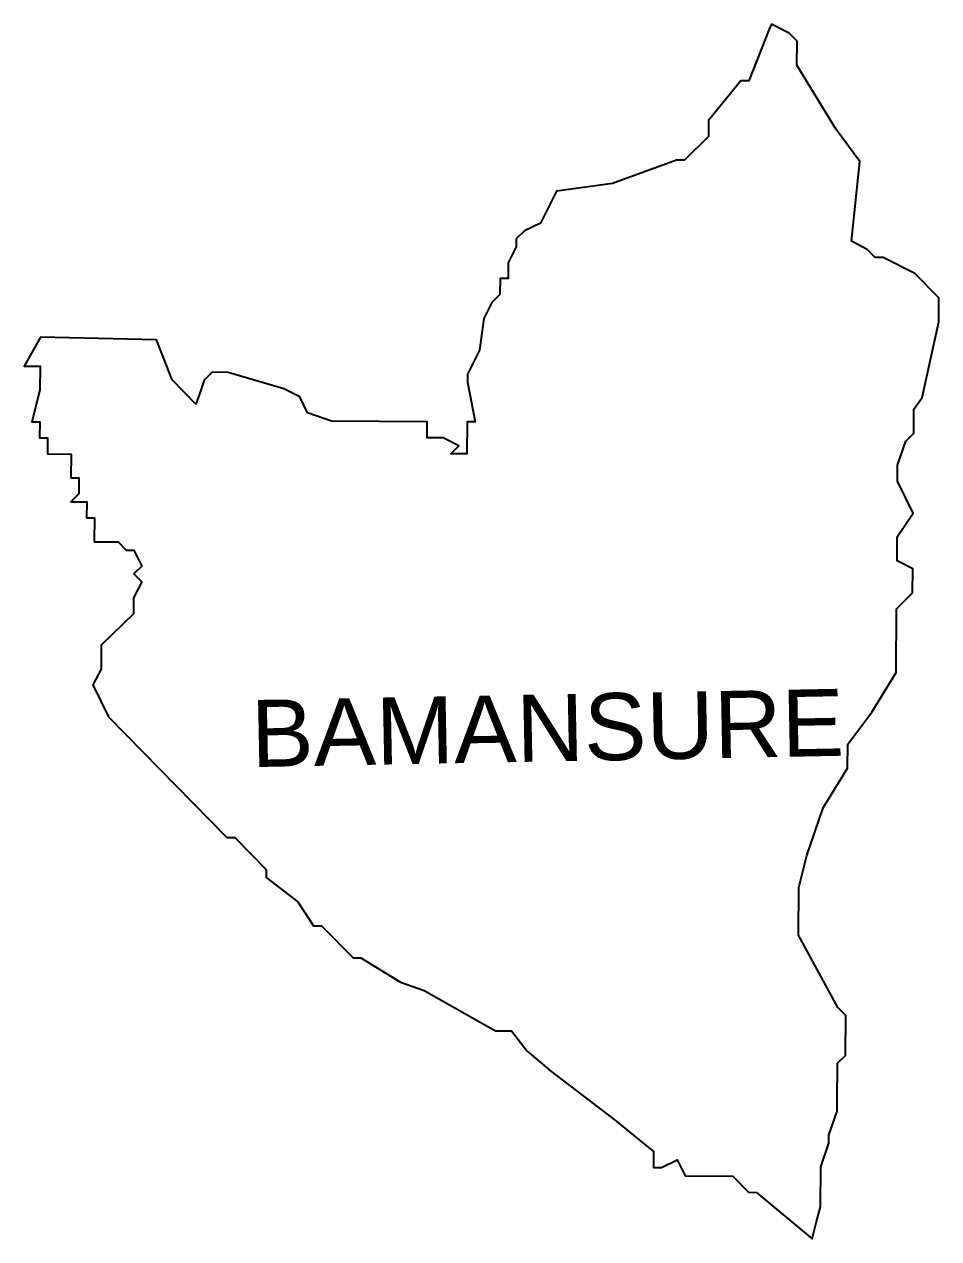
# Model space of a CAD drawing. Header units: metres. Extents: x 274532 to 277164, y 2071679 to 2073838.
# Drawn here: x 275680 to 277164, y 2071679 to 2073648 of the extents above; entities that cross this region are included whole.
import ezdxf

# ---------------------------------------------------------------- set-up
doc = ezdxf.new("R2010")
doc.units = ezdxf.units.M
doc.header["$MEASUREMENT"] = 0
doc.layers.add('VILLAGE BOUNDRY', color=10, linetype='Continuous')
doc.layers.add('VILLAGE NAME', color=250, linetype='Continuous')
doc.styles.get("Standard").update_dxf_attribs({"font": 'simplex.shx'})

msp = doc.modelspace()

# ---------------------------------------------------------------- linework, layer by layer
at = {"layer": 'VILLAGE BOUNDRY'}
msp.add_lwpolyline([(277123.6, 2073023.6), (277136.7, 2073042.9), (277163.7, 2073165.2), (277163.7, 2073204.5), (277125.2, 2073243.6), (277073.6, 2073269.9), (277060.7, 2073270), (277047.8, 2073283), (277022, 2073296.2), (277035.9, 2073425.5), (276997.4, 2073477.6), (276933.5, 2073581.6), (276933.8, 2073620.4), (276920.9, 2073633.4), (276892.3, 2073648), (276888.6, 2073640.1), (276855.6, 2073556.3), (276842.7, 2073556.3), (276790.2, 2073491.9), (276790.2, 2073466.1), (276751.1, 2073427.6), (276738.2, 2073427.6), (276634.4, 2073389.6), (276543.6, 2073377.3), (276517.4, 2073325.7), (276491.4, 2073313), (276478.4, 2073300.1), (276478.3, 2073287.2), (276465.1, 2073261.3), (276464.9, 2073235.6), (276452, 2073235.6), (276451.8, 2073209.7), (276438.8, 2073196.9), (276425.6, 2073171), (276418.8, 2073119.3), (276399.1, 2073080.6), (276399, 2073067.7), (276411.6, 2073003), (276398.5, 2073003), (276398.1, 2072951.2), (276372.3, 2072951.4), (276385.3, 2072964.2), (276359.5, 2072977.3), (276333.6, 2072977.5), (276333.8, 2073003.4), (276178.5, 2073004.6), (276139.7, 2073017.8), (276127, 2073043.8), (276101.2, 2073056.9), (276010.8, 2073083.4), (275984.9, 2073083.6), (275971.8, 2073070.8), (275965.2, 2073051.4), (275958.6, 2073032.1), (275920.1, 2073071.2), (275894.7, 2073136.1), (275706.4, 2073140.7), (275680, 2073093.8), (275705.8, 2073093.5), (275705.5, 2073054.8), (275692.1, 2073003.3), (275705, 2073003.2), (275704.8, 2072977.4), (275717.7, 2072977.3), (275717.5, 2072951.5), (275756.2, 2072951.1), (275755.8, 2072912.4), (275768.7, 2072912.3), (275768.5, 2072886.5), (275755.5, 2072873.7), (275781.3, 2072873.5), (275781.1, 2072847.6), (275794, 2072847.5), (275793.6, 2072808.8), (275832.3, 2072808.5), (275845.1, 2072795.4), (275858, 2072795.3), (275870.7, 2072769.4), (275857.7, 2072756.6), (275870.5, 2072743.6), (275857.3, 2072717.9), (275857.1, 2072692.1), (275805, 2072640.9), (275804.7, 2072602.2), (275791.5, 2072576.5), (275816.8, 2072524.7), (276008.7, 2072329.3), (276021.6, 2072329.2), (276072.7, 2072277.1), (276072.6, 2072264.2), (276123.9, 2072225), (276149.4, 2072186.1), (276162.2, 2072186), (276213.4, 2072133.9), (276226.3, 2072133.8), (276290.5, 2072094.5), (276329.1, 2072081.2), (276444.6, 2072015.6), (276470.4, 2072015.4), (276496, 2071982.9), (276534.4, 2071950.3), (276636.9, 2071871.9), (276701, 2071819.8), (276700.7, 2071793.9), (276713.7, 2071793.8), (276739.6, 2071806.5), (276752.2, 2071780.6), (276829.7, 2071779.9), (276855.3, 2071753.8), (276868.1, 2071753.7), (276958.4, 2071678.5), (276965.1, 2071704.3), (276971.8, 2071730.2), (276972.2, 2071794.9), (276985.5, 2071833.6), (276985.5, 2071846.6), (276998.8, 2071885.3), (276998.9, 2071898.3), (276999.4, 2071963), (277012.4, 2071975.8), (277012.9, 2072040.6), (277000, 2072053.6), (276936.2, 2072170.6), (276936.7, 2072248.2), (276950, 2072299.9), (276976.5, 2072377.4), (277015.8, 2072441.8), (277016.1, 2072480.6), (277055.3, 2072532.2), (277094.6, 2072596.6), (277095.3, 2072700.2), (277121.4, 2072725.8), (277121.7, 2072764.7), (277096.2, 2072777.8), (277096.2, 2072816.6), (277122.4, 2072855.3), (277096.8, 2072907.2), (277097, 2072933.1), (277110.2, 2072971.9), (277123.3, 2072984.7)], close=True, dxfattribs=at)

# ---------------------------------------------------------------- texts
at = {"layer": 'VILLAGE NAME', "insert": (276046.9, 2072552), "char_height": 108.748, "attachment_point": 1, "rotation": 1.1028}
msp.add_mtext_dynamic_manual_height_columns('{\\fArial|b0|i0|c0|p34;BAMANSURE}', width=726.929, gutter_width=543.7, heights=[0], dxfattribs=at)

doc.saveas('drawing.dxf')
